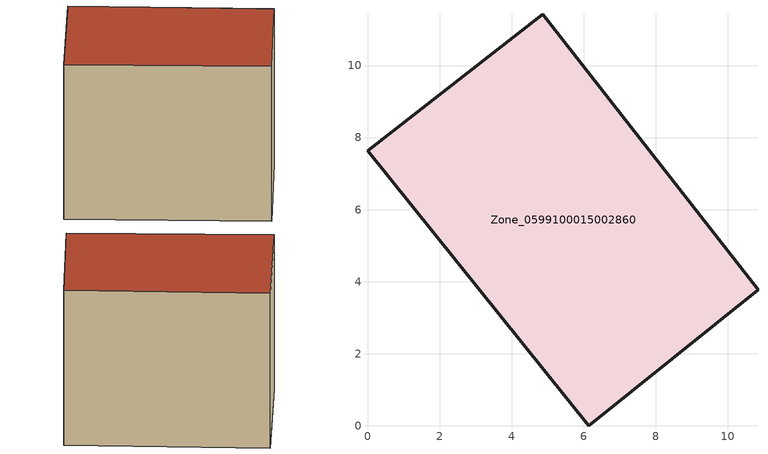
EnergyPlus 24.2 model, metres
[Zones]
Zone_0599100015002860
 floor ground (C_G): 10.84,3.77 6.14,0 0,7.63 4.87,11.43 z0.78
 wall outside (C_F): 6.14,0 10.84,3.77 4.87,11.43 0,7.63 6.14,0 z0.78:8.92
 roof outside (C_R): 4.87,11.43 0,7.63 6.14,0 10.84,3.77 z8.92
[BUILDING]
Pand.0599100015002860: North Axis=0; Terrain=City; Loads Convergence Tolerance Value=0.04; Temperature Convergence Tolerance Value=0.4; Solar Distribution=FullExterior; Maximum Number of Warmup Days=25; Minimum Number of Warmup Days=1
[Site:Location]
Rotterdam.The.Hague.AP_ZH_NLD Design_Conditions: Latitude=51.96; Longitude=4.45; Time Zone=1; Elevation=-4.5
[SITE:GROUNDTEMPERATURE:BUILDINGSURFACE]
18, 18, 18, 18, 18, 18, 18, 18, 18, 18, 18, 18
[MATERIAL] Thermal Absorptance=0.9; Solar Absorptance=0.7; Visible Absorptance=0.7
Name | Roughness | Thickness | Conductivity | Density | Specific Heat
G.TC.1975-1991 | MediumSmooth | 0.15 | 0.288461 | 540 | 1210
F.TC.1975-1991 | Rough | 0.3 | 0.230769 | 1920 | 840
R.TC.1975-1991 | MediumRough | 0.2 | 0.153846 | 1500 | 1000
[CONSTRUCTION]
C_G: G.TC.1975-1991
C_F: F.TC.1975-1991
C_R: R.TC.1975-1991
[ZONE]
Zone_0599100015002860: Type=1; Multiplier=1; Ceiling Height=Autocalculate; Volume=Autocalculate; Floor Area=autocalculate; Part of Total Floor Area=Yes
[ZONEINFILTRATION:DESIGNFLOWRATE]
Infil_Zone_0599100015002860: Zone or ZoneList or Space or SpaceList=Zone_0599100015002860; Schedule=AlwaysOn; Design Flow Rate Calculation Method=Flow/Area; Flow Rate per Floor Area=0.003; Constant Term Coefficient=1; Temperature Term Coefficient=0; Velocity Term Coefficient=0; Velocity Squared Term Coefficient=0
[HVACTEMPLATE:ZONE:IDEALLOADSAIRSYSTEM]
Zone_0599100015002860: Maximum Heating Supply Air Temperature=50; Minimum Cooling Supply Air Temperature=13; Maximum Heating Supply Air Humidity Ratio=0.0156; Minimum Cooling Supply Air Humidity Ratio=0.0077; Heating Limit=NoLimit; Cooling Limit=NoLimit; Dehumidification Control Type=ConstantSensibleHeatRatio; Cooling Sensible Heat Ratio=0.7; Dehumidification Setpoint=60; Humidification Control Type=None; Humidification Setpoint=30; Outdoor Air Method=None; Outdoor Air Flow Rate per Person=0.00944; Outdoor Air Flow Rate per Zone Floor Area=0; Outdoor Air Flow Rate per Zone=0; Demand Controlled Ventilation Type=None; Outdoor Air Economizer Type=NoEconomizer; Heat Recovery Type=None; Sensible Heat Recovery Effectiveness=0.7; Latent Heat Recovery Effectiveness=0.65
[ZONECONTROL:THERMOSTAT]
ThermostatControl_Zone_0599100015002860: Zone or ZoneList=Zone_0599100015002860; Control Type Schedule=DualSetpointControlType; Control 1=Thermostat_Zone_0599100015002860; Temperature Difference Between Cutout And Setpoint=0
[THERMOSTATSETPOINT:DUALSETPOINT]
Thermostat_Zone_0599100015002860: Heating Setpoint Temperature Schedule=HeatingSetpoint_Zone_0599100015002860; Cooling Setpoint Temperature Schedule=CoolingSetpoint_Zone_0599100015002860
[SCHEDULE:COMPACT]
HeatingSetpoint_Zone_0599100015002860: Through: 12/31, For: AllDays, Until: 24:00, 21
CoolingSetpoint_Zone_0599100015002860: Through: 12/31, For: AllDays, Until: 24:00, 24
DualSetpointControlType: Through: 12/31, For: AllDays, Until: 24:00, 4
AlwaysOn: Through: 12/31, For: AllDays, Until: 24:00, 1
